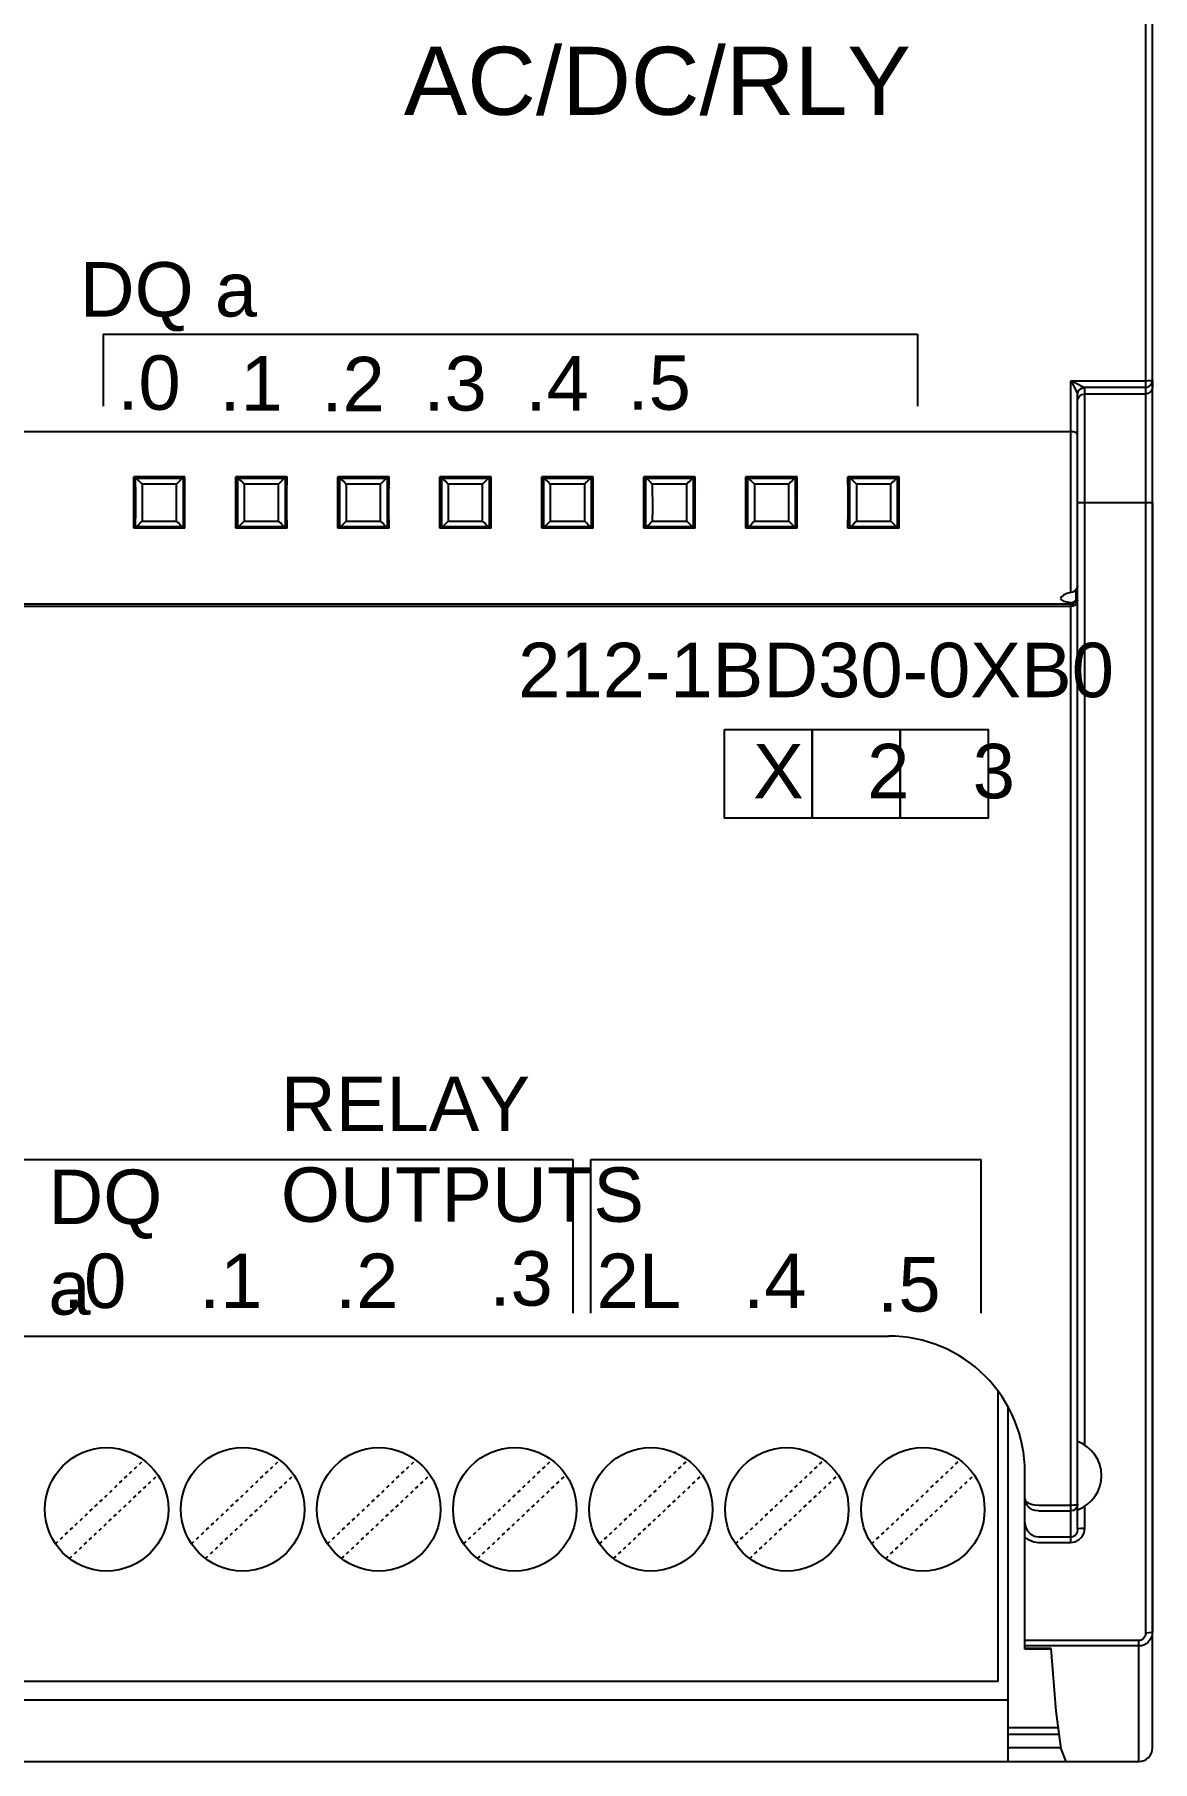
# Model space of a CAD drawing. Header units: inches. Extents: x 57 to 2760, y -193 to 2149.
# Drawn here: x 147.1 to 180, y 1772.8 to 1823.6 of the extents above; entities that cross this region are included whole.
import ezdxf

# ---------------------------------------------------------------- set-up
doc = ezdxf.new("R2010")
doc.units = ezdxf.units.IN
doc.header["$MEASUREMENT"] = 0
doc.linetypes.add('DOT', pattern=[0.2, 0.1, -0.1])
doc.styles.get("Standard").update_dxf_attribs({"font": 'arial.ttf'})

msp = doc.modelspace()

# ---------------------------------------------------------------- linework, layer by layer
at = {"color": 7, "linetype": 'Continuous'}
for p, q in [((179.97114, 1773.19462), (179.97114, 1872.39462)), ((179.77114, 1776.56641), (179.77114, 1869.02283)), ((177.57114, 1813.37762), (179.77114, 1813.37762)), ((177.57114, 1813.37762), (177.64829, 1813.33912)), ((177.57114, 1813.37762), (177.70357, 1813.11395)), ((177.57114, 1807.14898), (177.57114, 1813.37762)), ((177.64829, 1813.33912), (177.80264, 1813.26268)), ((177.70357, 1813.11395), (177.75103, 1813.02046)), ((177.75103, 1813.02046), (177.76374, 1812.9958)), ((177.80264, 1813.26268), (177.8915, 1813.21923)), ((177.8915, 1813.21923), (177.93092, 1813.20026)), ((177.96871, 1813.18286), (179.77114, 1813.18286)), ((177.97114, 1813.179), (177.97114, 1782.09265)), ((179.9602, 1813.31712), (179.97114, 1813.3821)), ((179.97114, 1813.3821), (179.97114, 1813.18168)), ((177.77114, 1807.35159), (177.77114, 1812.97977)), ((177.77114, 1807.04377), (177.77114, 1812.97977)), ((179.77114, 1812.98244), (177.97114, 1812.98244)), ((177.57114, 1811.87849), (145.12114, 1811.87849)), ((151.52449, 1810.54797), (150.01779, 1810.54797)), ((150.01779, 1810.54797), (150.06438, 1810.50138)), ((150.06438, 1810.50138), (150.10823, 1810.5006)), ((151.43405, 1810.5006), (150.10823, 1810.5006)), ((151.43405, 1810.5006), (151.4779, 1810.50138)), ((151.52449, 1810.54797), (151.4779, 1810.50138)), ((154.52449, 1810.54797), (153.01779, 1810.54797)), ((153.06438, 1810.50138), (153.01779, 1810.54797)), ((153.06438, 1810.50138), (153.10823, 1810.5006)), ((154.43405, 1810.5006), (153.10823, 1810.5006)), ((154.43405, 1810.5006), (154.4779, 1810.50138)), ((154.4779, 1810.50138), (154.52449, 1810.54797)), ((157.52449, 1810.54797), (156.01779, 1810.54797)), ((156.06438, 1810.50138), (156.01779, 1810.54797)), ((156.06438, 1810.50138), (156.10823, 1810.5006)), ((157.43405, 1810.5006), (156.10823, 1810.5006)), ((157.43405, 1810.5006), (157.4779, 1810.50138)), ((157.4779, 1810.50138), (157.52449, 1810.54797)), ((160.52449, 1810.54797), (159.01779, 1810.54797)), ((159.06438, 1810.50138), (159.01779, 1810.54797)), ((159.06438, 1810.50138), (159.10823, 1810.5006)), ((160.43405, 1810.5006), (159.10823, 1810.5006)), ((160.43405, 1810.5006), (160.4779, 1810.50138)), ((160.4779, 1810.50138), (160.52449, 1810.54797)), ((163.52449, 1810.54797), (162.01779, 1810.54797)), ((162.06438, 1810.50138), (162.01779, 1810.54797)), ((162.06438, 1810.50138), (162.10823, 1810.5006)), ((163.43405, 1810.5006), (162.10823, 1810.5006)), ((163.43405, 1810.5006), (163.4779, 1810.50138)), ((163.4779, 1810.50138), (163.52449, 1810.54797)), ((166.52449, 1810.54797), (165.01779, 1810.54797)), ((165.06438, 1810.50138), (165.01779, 1810.54797)), ((165.06438, 1810.50138), (165.10823, 1810.5006)), ((166.43405, 1810.5006), (165.10823, 1810.5006)), ((166.43405, 1810.5006), (166.4779, 1810.50138)), ((166.4779, 1810.50138), (166.52449, 1810.54797)), ((169.52449, 1810.54797), (168.01779, 1810.54797)), ((168.06438, 1810.50138), (168.01779, 1810.54797)), ((168.06438, 1810.50138), (168.10823, 1810.5006)), ((169.43405, 1810.5006), (168.10823, 1810.5006)), ((169.43405, 1810.5006), (169.4779, 1810.50138)), ((169.4779, 1810.50138), (169.52449, 1810.54797)), ((172.52449, 1810.54797), (171.01779, 1810.54797)), ((171.06438, 1810.50138), (171.01779, 1810.54797)), ((171.06438, 1810.50138), (171.10823, 1810.5006)), ((172.43405, 1810.5006), (171.10823, 1810.5006)), ((172.43405, 1810.5006), (172.4779, 1810.50138)), ((172.4779, 1810.50138), (172.52449, 1810.54797)), ((151.27715, 1810.33677), (150.26513, 1810.33677)), ((151.49709, 1810.07042), (151.49607, 1809.95021)), ((151.52378, 1810.3099), (151.50425, 1810.29457)), ((151.50425, 1810.29457), (151.52352, 1810.2227)), ((153.03803, 1810.29457), (153.01876, 1810.2227)), ((153.04568, 1810.02323), (153.04433, 1810.13353)), ((153.04646, 1809.89626), (153.04568, 1810.02323)), ((154.27715, 1810.33677), (153.26513, 1810.33677)), ((154.49709, 1810.07042), (154.49607, 1809.95021)), ((154.52378, 1810.3099), (154.50425, 1810.29457)), ((154.50425, 1810.29457), (154.52352, 1810.2227)), ((156.03803, 1810.29457), (156.01876, 1810.2227)), ((156.04568, 1810.02323), (156.04433, 1810.13353)), ((156.04646, 1809.89626), (156.04568, 1810.02323)), ((157.27715, 1810.33677), (156.26513, 1810.33677)), ((157.49709, 1810.07042), (157.49607, 1809.95021)), ((157.52378, 1810.3099), (157.50425, 1810.29457)), ((157.50425, 1810.29457), (157.52352, 1810.2227)), ((159.03803, 1810.29457), (159.01876, 1810.2227)), ((159.04568, 1810.02323), (159.04433, 1810.13353)), ((159.04646, 1809.89626), (159.04568, 1810.02323)), ((160.27715, 1810.33677), (159.26513, 1810.33677)), ((160.49709, 1810.07042), (160.49607, 1809.95021)), ((160.52378, 1810.3099), (160.50425, 1810.29457)), ((160.50425, 1810.29457), (160.52352, 1810.2227)), ((162.03803, 1810.29457), (162.01876, 1810.2227)), ((162.04568, 1810.02323), (162.04433, 1810.13353)), ((162.04646, 1809.89626), (162.04568, 1810.02323)), ((163.27715, 1810.33677), (162.26513, 1810.33677)), ((163.49709, 1810.07042), (163.49607, 1809.95021)), ((163.52378, 1810.3099), (163.50425, 1810.29457)), ((163.50425, 1810.29457), (163.52352, 1810.2227)), ((165.03803, 1810.29457), (165.01876, 1810.2227)), ((165.04568, 1810.02323), (165.04433, 1810.13353)), ((165.04646, 1809.89626), (165.04568, 1810.02323)), ((166.27715, 1810.33677), (165.26513, 1810.33677)), ((166.49709, 1810.07042), (166.49607, 1809.95021)), ((166.52378, 1810.3099), (166.50425, 1810.29457)), ((166.50425, 1810.29457), (166.52352, 1810.2227)), ((168.03803, 1810.29457), (168.01876, 1810.2227)), ((168.04568, 1810.02323), (168.04433, 1810.13353)), ((168.04646, 1809.89626), (168.04568, 1810.02323)), ((169.27715, 1810.33677), (168.26513, 1810.33677)), ((169.49709, 1810.07042), (169.49607, 1809.95021)), ((169.52378, 1810.3099), (169.50425, 1810.29457)), ((169.50425, 1810.29457), (169.52352, 1810.2227)), ((171.03803, 1810.29457), (171.01876, 1810.2227)), ((171.04568, 1810.02323), (171.04433, 1810.13353)), ((171.04646, 1809.89626), (171.04568, 1810.02323)), ((172.27715, 1810.33677), (171.26513, 1810.33677)), ((172.52378, 1810.3099), (172.50425, 1810.29457)), ((172.50425, 1810.29457), (172.52352, 1810.2227)), ((151.49607, 1809.95021), (151.49565, 1809.81894)), ((151.49565, 1809.81894), (151.49585, 1809.68611)), ((151.49585, 1809.68611), (151.49665, 1809.56094)), ((151.49665, 1809.56094), (151.498, 1809.45226)), ((153.04509, 1809.51018), (153.04616, 1809.63028)), ((153.04616, 1809.63028), (153.04662, 1809.76211)), ((153.04662, 1809.76211), (153.04646, 1809.89626)), ((154.49607, 1809.95021), (154.49565, 1809.81894)), ((154.49565, 1809.81894), (154.49585, 1809.68611)), ((154.49585, 1809.68611), (154.49665, 1809.56094)), ((154.49665, 1809.56094), (154.498, 1809.45226)), ((156.04509, 1809.51018), (156.04616, 1809.63028)), ((156.04616, 1809.63028), (156.04662, 1809.76211)), ((156.04662, 1809.76211), (156.04646, 1809.89626)), ((157.49607, 1809.95021), (157.49565, 1809.81894)), ((157.49565, 1809.81894), (157.49585, 1809.68611)), ((157.49585, 1809.68611), (157.49665, 1809.56094)), ((157.49665, 1809.56094), (157.498, 1809.45226)), ((159.04509, 1809.51018), (159.04616, 1809.63028)), ((159.04616, 1809.63028), (159.04662, 1809.76211)), ((159.04662, 1809.76211), (159.04646, 1809.89626)), ((160.49607, 1809.95021), (160.49565, 1809.81894)), ((160.49565, 1809.81894), (160.49585, 1809.68611)), ((160.49585, 1809.68611), (160.49665, 1809.56094)), ((160.49665, 1809.56094), (160.498, 1809.45226)), ((162.04509, 1809.51018), (162.04616, 1809.63028)), ((162.04616, 1809.63028), (162.04662, 1809.76211)), ((162.04662, 1809.76211), (162.04646, 1809.89626)), ((163.49607, 1809.95021), (163.49565, 1809.81894)), ((163.49565, 1809.81894), (163.49585, 1809.68611)), ((163.49585, 1809.68611), (163.49665, 1809.56094)), ((163.49665, 1809.56094), (163.498, 1809.45226)), ((165.04509, 1809.51018), (165.04616, 1809.63028)), ((165.04616, 1809.63028), (165.04662, 1809.76211)), ((165.04662, 1809.76211), (165.04646, 1809.89626)), ((166.49607, 1809.95021), (166.49565, 1809.81894)), ((166.49565, 1809.81894), (166.49585, 1809.68611)), ((166.49585, 1809.68611), (166.49665, 1809.56094)), ((166.49665, 1809.56094), (166.498, 1809.45226)), ((168.04509, 1809.51018), (168.04616, 1809.63028)), ((168.04616, 1809.63028), (168.04662, 1809.76211)), ((168.04662, 1809.76211), (168.04646, 1809.89626)), ((169.49607, 1809.95021), (169.49565, 1809.81894)), ((169.49565, 1809.81894), (169.49585, 1809.68611)), ((169.49585, 1809.68611), (169.49665, 1809.56094)), ((169.49665, 1809.56094), (169.498, 1809.45226)), ((171.04509, 1809.51018), (171.04616, 1809.63028)), ((171.04616, 1809.63028), (171.04662, 1809.76211)), ((171.04662, 1809.76211), (171.04646, 1809.89626)), ((172.49565, 1809.81894), (172.49585, 1809.68611)), ((172.49585, 1809.68611), (172.49665, 1809.56094)), ((172.49665, 1809.56094), (172.498, 1809.45226)), ((177.77114, 1809.79462), (179.97114, 1809.79462)), ((179.97114, 1809.79462), (179.97114, 1776.59967)), ((150.01779, 1809.04127), (150.06438, 1809.08786)), ((151.52449, 1809.04127), (150.01779, 1809.04127)), ((150.10822, 1809.08864), (150.06438, 1809.08786)), ((150.10822, 1809.08864), (151.43406, 1809.08864)), ((150.26513, 1809.25247), (151.27715, 1809.25247)), ((151.4779, 1809.08786), (151.43406, 1809.08864)), ((151.52449, 1809.04127), (151.4779, 1809.08786)), ((151.50425, 1809.29467), (151.52352, 1809.36654)), ((153.06438, 1809.08786), (153.01779, 1809.04127)), ((154.52449, 1809.04127), (153.01779, 1809.04127)), ((153.0185, 1809.27934), (153.03803, 1809.29467)), ((153.03803, 1809.29467), (153.01876, 1809.36654)), ((153.10822, 1809.08864), (153.06438, 1809.08786)), ((153.10822, 1809.08864), (154.43406, 1809.08864)), ((153.26513, 1809.25247), (154.27715, 1809.25247)), ((154.4779, 1809.08786), (154.43406, 1809.08864)), ((154.4779, 1809.08786), (154.52449, 1809.04127)), ((154.50425, 1809.29467), (154.52352, 1809.36654)), ((156.06438, 1809.08786), (156.01779, 1809.04127)), ((157.52449, 1809.04127), (156.01779, 1809.04127)), ((156.0185, 1809.27934), (156.03803, 1809.29467)), ((156.03803, 1809.29467), (156.01876, 1809.36654)), ((156.10822, 1809.08864), (156.06438, 1809.08786)), ((156.10822, 1809.08864), (157.43406, 1809.08864)), ((156.26513, 1809.25247), (157.27715, 1809.25247)), ((157.4779, 1809.08786), (157.43406, 1809.08864)), ((157.4779, 1809.08786), (157.52449, 1809.04127)), ((157.50425, 1809.29467), (157.52352, 1809.36654)), ((159.06438, 1809.08786), (159.01779, 1809.04127)), ((160.52449, 1809.04127), (159.01779, 1809.04127)), ((159.0185, 1809.27934), (159.03803, 1809.29467)), ((159.03803, 1809.29467), (159.01876, 1809.36654)), ((159.10822, 1809.08864), (159.06438, 1809.08786)), ((159.10822, 1809.08864), (160.43406, 1809.08864)), ((159.26513, 1809.25247), (160.27715, 1809.25247)), ((160.4779, 1809.08786), (160.43406, 1809.08864)), ((160.4779, 1809.08786), (160.52449, 1809.04127)), ((160.50425, 1809.29467), (160.52352, 1809.36654)), ((162.06438, 1809.08786), (162.01779, 1809.04127)), ((163.52449, 1809.04127), (162.01779, 1809.04127)), ((162.0185, 1809.27934), (162.03803, 1809.29467)), ((162.03803, 1809.29467), (162.01876, 1809.36654)), ((162.10822, 1809.08864), (162.06438, 1809.08786)), ((162.10822, 1809.08864), (163.43406, 1809.08864)), ((162.26513, 1809.25247), (163.27715, 1809.25247)), ((163.4779, 1809.08786), (163.43406, 1809.08864)), ((163.4779, 1809.08786), (163.52449, 1809.04127)), ((163.50425, 1809.29467), (163.52352, 1809.36654)), ((165.06438, 1809.08786), (165.01779, 1809.04127)), ((166.52449, 1809.04127), (165.01779, 1809.04127)), ((165.0185, 1809.27934), (165.03803, 1809.29467)), ((165.03803, 1809.29467), (165.01876, 1809.36654)), ((165.10822, 1809.08864), (165.06438, 1809.08786)), ((165.10822, 1809.08864), (166.43406, 1809.08864)), ((165.26513, 1809.25247), (166.27715, 1809.25247)), ((166.4779, 1809.08786), (166.43406, 1809.08864)), ((166.4779, 1809.08786), (166.52449, 1809.04127)), ((166.50425, 1809.29467), (166.52352, 1809.36654)), ((168.06438, 1809.08786), (168.01779, 1809.04127)), ((169.52449, 1809.04127), (168.01779, 1809.04127)), ((168.0185, 1809.27934), (168.03803, 1809.29467)), ((168.03803, 1809.29467), (168.01876, 1809.36654)), ((168.10822, 1809.08864), (168.06438, 1809.08786)), ((168.10822, 1809.08864), (169.43406, 1809.08864)), ((168.26513, 1809.25247), (169.27715, 1809.25247)), ((169.4779, 1809.08786), (169.43406, 1809.08864)), ((169.4779, 1809.08786), (169.52449, 1809.04127)), ((169.50425, 1809.29467), (169.52352, 1809.36654)), ((171.06438, 1809.08786), (171.01779, 1809.04127)), ((172.52449, 1809.04127), (171.01779, 1809.04127)), ((171.0185, 1809.27934), (171.03803, 1809.29467)), ((171.03803, 1809.29467), (171.01876, 1809.36654)), ((171.10822, 1809.08864), (171.06438, 1809.08786)), ((171.10822, 1809.08864), (172.43406, 1809.08864)), ((171.26513, 1809.25247), (172.27715, 1809.25247)), ((172.4779, 1809.08786), (172.43406, 1809.08864)), ((172.4779, 1809.08786), (172.52449, 1809.04127)), ((172.50425, 1809.29467), (172.52352, 1809.36654)), ((177.72114, 1807.22572), (177.72114, 1806.9179)), ((177.72114, 1806.9179), (177.75824, 1806.97653)), ((177.75592, 1806.92903), (177.77114, 1807.00527)), ((177.75824, 1806.97653), (177.77114, 1807.04377)), ((177.77114, 1779.62196), (177.77114, 1807.00527)), ((177.57114, 1806.80604), (145.12114, 1806.80604)), ((177.57114, 1806.73864), (145.12114, 1806.73864)), ((177.57114, 1779.22064), (177.57114, 1806.85877)), ((146.22114, 1785.29462), (172.22111, 1785.29462)), ((175.43114, 1775.14462), (175.43114, 1783.68123)), ((175.72114, 1783.23111), (175.72114, 1772.79462)), ((176.22114, 1776.09161), (176.22114, 1781.29462)), ((176.62114, 1780.33179), (177.57114, 1780.33179)), ((176.62114, 1780.15894), (177.57114, 1780.15894)), ((177.97114, 1780.29659), (177.97114, 1779.65211)), ((177.57114, 1779.38322), (176.62114, 1779.38322)), ((177.57114, 1779.22064), (176.62114, 1779.22064)), ((179.57114, 1776.3493), (176.22114, 1776.3493)), ((179.57112, 1776.18957), (176.22114, 1776.18957)), ((176.98956, 1776.1182), (176.22114, 1776.1182)), ((176.99314, 1776.09161), (176.22114, 1776.09161)), ((177.13647, 1774.27635), (176.98956, 1776.1182)), ((179.57114, 1772.79462), (179.57114, 1776.3493)), ((175.43114, 1775.14462), (142.52114, 1775.14462)), ((142.72114, 1774.60462), (175.72114, 1774.60462)), ((175.72114, 1773.79462), (177.20115, 1773.79462)), ((175.72114, 1773.59462), (177.22801, 1773.59462)), ((177.28172, 1773.19462), (175.72114, 1773.19462)), ((90.37114, 1772.79462), (179.57114, 1772.79462))]:
    msp.add_line(p, q, dxfattribs=at)
for p, q in [((149.12071, 1814.74008), (173.05981, 1814.74008)), ((149.12071, 1814.74008), (149.12071, 1812.62405)), ((173.05981, 1814.74008), (173.05981, 1812.62405)), ((143.46139, 1790.48261), (162.93614, 1790.48261)), ((162.93614, 1785.96903), (162.93614, 1790.48261)), ((163.46139, 1785.96903), (163.46139, 1790.48261)), ((163.46139, 1790.48261), (174.93614, 1790.48261)), ((174.93614, 1785.96903), (174.93614, 1790.48261))]:
    msp.add_line(p, q)
at = {"linetype": 'DOT'}
for p, q in [((147.71529, 1779.19139), (150.31437, 1781.65344)), ((151.71529, 1779.19139), (154.31437, 1781.65344)), ((155.71529, 1779.19139), (158.31437, 1781.65344)), ((159.71529, 1779.19139), (162.31437, 1781.65344)), ((163.71529, 1779.19139), (166.31437, 1781.65344)), ((167.71529, 1779.19139), (170.31437, 1781.65344)), ((171.71529, 1779.19139), (174.31437, 1781.65344)), ((148.12791, 1778.7558), (150.72699, 1781.21785)), ((152.12791, 1778.7558), (154.72699, 1781.21785)), ((156.12791, 1778.7558), (158.72699, 1781.21785)), ((160.12791, 1778.7558), (162.72699, 1781.21785)), ((164.12791, 1778.7558), (166.72699, 1781.21785)), ((168.12791, 1778.7558), (170.72699, 1781.21785)), ((172.12791, 1778.7558), (174.72699, 1781.21785))]:
    msp.add_line(p, q, dxfattribs=at)
at = {"color": 7, "linetype": 'Continuous'}
for points in [[(177.76993, 1812.98414), (177.79736, 1813.08299), (177.87001, 1813.15563), (177.96871, 1813.18287)], [(177.77114, 1812.97977), (177.79793, 1813.07939), (177.87114, 1813.15231), (177.97114, 1813.179)], [(177.93092, 1813.20026), (177.94531, 1813.19345), (177.95633, 1813.18832), (177.96404, 1813.18484), (177.96871, 1813.18286)], [(177.96871, 1813.18286), (177.97053, 1813.18096), (177.97114, 1813.179)], [(179.77114, 1813.37762), (179.84816, 1813.37796), (179.91388, 1813.37896), (179.95654, 1813.38042), (179.97114, 1813.3821)], [(179.77114, 1813.18286), (179.81144, 1813.18695), (179.85374, 1813.20065), (179.89543, 1813.226), (179.93266, 1813.2646), (179.9602, 1813.31712)], [(179.97114, 1813.18168), (179.95592, 1813.10544), (179.91256, 1813.0408), (179.84768, 1812.99761), (179.77114, 1812.98244)], [(177.76374, 1812.9958), (177.76759, 1812.98846), (177.76993, 1812.98414)], [(177.76993, 1812.98414), (177.77084, 1812.98194), (177.77114, 1812.97977)], [(177.77114, 1812.7832), (177.78636, 1812.85945), (177.82972, 1812.92409)], [(177.82972, 1812.92409), (177.8946, 1812.96728), (177.97114, 1812.98244)], [(177.77114, 1811.79818), (177.75724, 1811.82801), (177.71595, 1811.85394), (177.65108, 1811.87193), (177.57114, 1811.87849)], [(150.01779, 1809.04127), (150.01928, 1809.5409), (150.01928, 1810.04798), (150.01779, 1810.54797)], [(150.06438, 1810.50138), (150.06579, 1810.03173), (150.06579, 1809.55779), (150.06438, 1809.08786)], [(150.10823, 1810.5006), (150.15878, 1810.44626), (150.21113, 1810.39166), (150.26513, 1810.33677)], [(151.43405, 1810.5006), (151.3835, 1810.44626), (151.33115, 1810.39166), (151.27715, 1810.33677)], [(151.4779, 1809.08786), (151.47649, 1809.55779), (151.47649, 1810.03173), (151.4779, 1810.50138)], [(151.52449, 1809.04127), (151.523, 1809.5409), (151.523, 1810.04798), (151.52449, 1810.54797)], [(153.01779, 1809.04127), (153.01928, 1809.5409), (153.01928, 1810.04798), (153.01779, 1810.54797)], [(153.06438, 1810.50138), (153.06579, 1810.03173), (153.06579, 1809.55779), (153.06438, 1809.08786)], [(153.10823, 1810.5006), (153.15878, 1810.44626), (153.21112, 1810.39167), (153.26513, 1810.33677)], [(154.43405, 1810.5006), (154.3835, 1810.44626), (154.33116, 1810.39167), (154.27715, 1810.33677)], [(154.4779, 1809.08786), (154.47649, 1809.55779), (154.47649, 1810.03173), (154.4779, 1810.50138)], [(154.52449, 1809.04127), (154.523, 1809.5409), (154.523, 1810.04798), (154.52449, 1810.54797)], [(156.01779, 1809.04127), (156.01928, 1809.5409), (156.01928, 1810.04798), (156.01779, 1810.54797)], [(156.06438, 1810.50138), (156.06579, 1810.03173), (156.06579, 1809.55779), (156.06438, 1809.08786)], [(156.10823, 1810.5006), (156.15877, 1810.44627), (156.21112, 1810.39167), (156.26513, 1810.33677)], [(157.43405, 1810.5006), (157.38351, 1810.44627), (157.33116, 1810.39167), (157.27715, 1810.33677)], [(157.4779, 1809.08786), (157.47649, 1809.55779), (157.47649, 1810.03173), (157.4779, 1810.50138)], [(157.52449, 1809.04127), (157.523, 1809.5409), (157.523, 1810.04798), (157.52449, 1810.54797)], [(159.01779, 1809.04127), (159.01928, 1809.5409), (159.01928, 1810.04798), (159.01779, 1810.54797)], [(159.06438, 1810.50138), (159.06579, 1810.03173), (159.06579, 1809.55779), (159.06438, 1809.08786)], [(159.10823, 1810.5006), (159.15876, 1810.44628), (159.21111, 1810.39168), (159.26513, 1810.33677)], [(160.43405, 1810.5006), (160.38352, 1810.44628), (160.33117, 1810.39168), (160.27715, 1810.33677)], [(160.4779, 1809.08786), (160.47649, 1809.55779), (160.47649, 1810.03173), (160.4779, 1810.50138)], [(160.52449, 1809.04127), (160.523, 1809.5409), (160.523, 1810.04798), (160.52449, 1810.54797)], [(162.01779, 1809.04127), (162.01928, 1809.5409), (162.01928, 1810.04798), (162.01779, 1810.54797)], [(162.06438, 1810.50138), (162.06579, 1810.03173), (162.06579, 1809.55779), (162.06438, 1809.08786)], [(162.10823, 1810.5006), (162.15875, 1810.44629), (162.2111, 1810.39169), (162.26513, 1810.33677)], [(163.43405, 1810.5006), (163.38353, 1810.44629), (163.33118, 1810.39169), (163.27715, 1810.33677)], [(163.4779, 1809.08786), (163.47649, 1809.55779), (163.47649, 1810.03173), (163.4779, 1810.50138)], [(163.52449, 1809.04127), (163.523, 1809.5409), (163.523, 1810.04798), (163.52449, 1810.54797)], [(165.01779, 1809.04127), (165.01928, 1809.5409), (165.01928, 1810.04798), (165.01779, 1810.54797)], [(165.06438, 1810.50138), (165.06579, 1810.03173), (165.06579, 1809.55779), (165.06438, 1809.08786)], [(165.10823, 1810.5006), (165.15874, 1810.4463), (165.21108, 1810.3917), (165.26513, 1810.33677)], [(166.43405, 1810.5006), (166.38354, 1810.4463), (166.33119, 1810.3917), (166.27715, 1810.33677)], [(166.4779, 1809.08786), (166.47649, 1809.55779), (166.47649, 1810.03173), (166.4779, 1810.50138)], [(166.52449, 1809.04127), (166.523, 1809.5409), (166.523, 1810.04798), (166.52449, 1810.54797)], [(168.01779, 1809.04127), (168.01928, 1809.5409), (168.01928, 1810.04798), (168.01779, 1810.54797)], [(168.06438, 1810.50138), (168.06579, 1810.03173), (168.06579, 1809.55779), (168.06438, 1809.08786)], [(168.10823, 1810.5006), (168.15873, 1810.44631), (168.21107, 1810.39172), (168.26513, 1810.33677)], [(169.43405, 1810.5006), (169.38355, 1810.44631), (169.33121, 1810.39172), (169.27715, 1810.33677)], [(169.4779, 1809.08786), (169.47649, 1809.55779), (169.47649, 1810.03173), (169.4779, 1810.50138)], [(169.52449, 1809.04127), (169.523, 1809.5409), (169.523, 1810.04798), (169.52449, 1810.54797)], [(171.01779, 1809.04127), (171.01928, 1809.5409), (171.01928, 1810.04798), (171.01779, 1810.54797)], [(171.06438, 1810.50138), (171.06579, 1810.03173), (171.06579, 1809.55779), (171.06438, 1809.08786)], [(171.10823, 1810.5006), (171.15872, 1810.44632), (171.21106, 1810.39173), (171.26513, 1810.33677)], [(172.43405, 1810.5006), (172.38356, 1810.44632), (172.33122, 1810.39173), (172.27715, 1810.33677)], [(172.4779, 1809.08786), (172.47649, 1809.55779), (172.47649, 1810.03173), (172.4779, 1810.50138)], [(172.52449, 1809.04127), (172.523, 1809.5409), (172.523, 1810.04798), (172.52449, 1810.54797)], [(150.26519, 1810.33677), (150.2658, 1809.61338), (150.26519, 1809.25247)], [(151.27709, 1809.25247), (151.27648, 1809.97584), (151.27709, 1810.33677)], [(151.50425, 1810.29457), (151.50288, 1810.28729), (151.50165, 1810.26986), (151.50054, 1810.24409), (151.49953, 1810.2107), (151.49861, 1810.17033), (151.49709, 1810.07042)], [(153.04433, 1810.13353), (153.04348, 1810.17976), (153.04253, 1810.21901), (153.04149, 1810.2507), (153.04038, 1810.27423), (153.03922, 1810.289), (153.03803, 1810.29457)], [(153.26519, 1810.33677), (153.2658, 1809.61338), (153.26519, 1809.25247)], [(154.27709, 1809.25247), (154.27648, 1809.97584), (154.27709, 1810.33677)], [(154.50425, 1810.29457), (154.50288, 1810.28729), (154.50165, 1810.26986), (154.50054, 1810.24409), (154.49953, 1810.2107), (154.49861, 1810.17033), (154.49709, 1810.07042)], [(156.04433, 1810.13353), (156.04348, 1810.17976), (156.04253, 1810.21901), (156.04149, 1810.2507), (156.04038, 1810.27423), (156.03922, 1810.289), (156.03803, 1810.29457)], [(156.26519, 1810.33677), (156.2658, 1809.61338), (156.26519, 1809.25247)], [(157.27709, 1809.25247), (157.27648, 1809.97584), (157.27709, 1810.33677)], [(157.50425, 1810.29457), (157.50288, 1810.28729), (157.50165, 1810.26986), (157.50054, 1810.24409), (157.49953, 1810.2107), (157.49861, 1810.17033), (157.49709, 1810.07042)], [(159.04433, 1810.13353), (159.04348, 1810.17976), (159.04253, 1810.21901), (159.04149, 1810.2507), (159.04038, 1810.27423), (159.03922, 1810.289), (159.03803, 1810.29457)], [(159.26519, 1810.33677), (159.2658, 1809.61338), (159.26519, 1809.25247)], [(160.27709, 1809.25247), (160.27648, 1809.97584), (160.27709, 1810.33677)], [(160.50425, 1810.29457), (160.50288, 1810.28729), (160.50165, 1810.26986), (160.50054, 1810.24409), (160.49953, 1810.2107), (160.49861, 1810.17033), (160.49709, 1810.07042)], [(162.04433, 1810.13353), (162.04348, 1810.17976), (162.04253, 1810.21901), (162.04149, 1810.2507), (162.04038, 1810.27423), (162.03922, 1810.289), (162.03803, 1810.29457)], [(162.26519, 1810.33677), (162.2658, 1809.61338), (162.26519, 1809.25247)], [(163.27709, 1809.25247), (163.27648, 1809.97584), (163.27709, 1810.33677)], [(163.50425, 1810.29457), (163.50288, 1810.28729), (163.50165, 1810.26986), (163.50054, 1810.24409), (163.49953, 1810.2107), (163.49861, 1810.17033), (163.49709, 1810.07042)], [(165.04433, 1810.13353), (165.04348, 1810.17976), (165.04253, 1810.21901), (165.04149, 1810.2507), (165.04038, 1810.27423), (165.03922, 1810.289), (165.03803, 1810.29457)], [(165.26519, 1810.33677), (165.2658, 1809.61338), (165.26519, 1809.25247)], [(166.27709, 1809.25247), (166.27648, 1809.97584), (166.27709, 1810.33677)], [(166.50425, 1810.29457), (166.50288, 1810.28729), (166.50165, 1810.26986), (166.50054, 1810.24409), (166.49953, 1810.2107), (166.49861, 1810.17033), (166.49709, 1810.07042)], [(168.04433, 1810.13353), (168.04348, 1810.17976), (168.04253, 1810.21901), (168.04149, 1810.2507), (168.04038, 1810.27423), (168.03922, 1810.289), (168.03803, 1810.29457)], [(168.26519, 1810.33677), (168.2658, 1809.61338), (168.26519, 1809.25247)], [(169.27709, 1809.25247), (169.27648, 1809.97584), (169.27709, 1810.33677)], [(169.50425, 1810.29457), (169.50288, 1810.28729), (169.50165, 1810.26986), (169.50054, 1810.24409), (169.49953, 1810.2107), (169.49861, 1810.17033), (169.49709, 1810.07042)], [(171.04433, 1810.13353), (171.04348, 1810.17976), (171.04253, 1810.21901), (171.04149, 1810.2507), (171.04038, 1810.27423), (171.03922, 1810.289), (171.03803, 1810.29457)], [(171.26519, 1810.33677), (171.2658, 1809.61338), (171.26519, 1809.25247)], [(172.27709, 1809.25247), (172.27648, 1809.97584), (172.27709, 1810.33677)], [(172.49651, 1810.0123), (172.49607, 1809.95021), (172.49565, 1809.81894)], [(172.50425, 1810.29457), (172.50288, 1810.28729), (172.50165, 1810.26986), (172.50054, 1810.24409), (172.49953, 1810.2107), (172.49861, 1810.17033), (172.49779, 1810.12341), (172.49651, 1810.0123)], [(153.03803, 1809.29467), (153.03927, 1809.30068), (153.04044, 1809.31595), (153.04154, 1809.3397), (153.04256, 1809.37142), (153.04351, 1809.41083), (153.04509, 1809.51018)], [(156.03803, 1809.29467), (156.03927, 1809.30068), (156.04044, 1809.31595), (156.04154, 1809.3397), (156.04256, 1809.37142), (156.04351, 1809.41083), (156.04509, 1809.51018)], [(159.03803, 1809.29467), (159.03927, 1809.30068), (159.04044, 1809.31595), (159.04154, 1809.3397), (159.04256, 1809.37142), (159.04351, 1809.41083), (159.04509, 1809.51018)], [(162.03803, 1809.29467), (162.03927, 1809.30068), (162.04044, 1809.31595), (162.04154, 1809.3397), (162.04256, 1809.37142), (162.04351, 1809.41083), (162.04509, 1809.51018)], [(165.03803, 1809.29467), (165.03927, 1809.30068), (165.04044, 1809.31595), (165.04154, 1809.3397), (165.04256, 1809.37142), (165.04351, 1809.41083), (165.04509, 1809.51018)], [(168.03803, 1809.29467), (168.03927, 1809.30068), (168.04044, 1809.31595), (168.04154, 1809.3397), (168.04256, 1809.37142), (168.04351, 1809.41083), (168.04509, 1809.51018)], [(171.03803, 1809.29467), (171.03927, 1809.30068), (171.04044, 1809.31595), (171.04154, 1809.3397), (171.04256, 1809.37142), (171.04351, 1809.41083), (171.04509, 1809.51018)], [(150.10822, 1809.08864), (150.15878, 1809.14298), (150.21113, 1809.19758), (150.26513, 1809.25247)], [(151.43406, 1809.08864), (151.3835, 1809.14298), (151.33115, 1809.19758), (151.27715, 1809.25247)], [(151.498, 1809.45226), (151.49886, 1809.40669), (151.49981, 1809.36816), (151.50084, 1809.33727), (151.50193, 1809.31446), (151.50307, 1809.30013), (151.50425, 1809.29467)], [(153.10822, 1809.08864), (153.15878, 1809.14298), (153.21112, 1809.19757), (153.26513, 1809.25247)], [(154.43406, 1809.08864), (154.3835, 1809.14298), (154.33115, 1809.19757), (154.27715, 1809.25247)], [(154.498, 1809.45226), (154.49886, 1809.40669), (154.49981, 1809.36816), (154.50084, 1809.33727), (154.50193, 1809.31446), (154.50307, 1809.30013), (154.50425, 1809.29467)], [(156.10822, 1809.08864), (156.15877, 1809.14297), (156.21112, 1809.19757), (156.26513, 1809.25247)], [(157.43406, 1809.08864), (157.38351, 1809.14297), (157.33116, 1809.19757), (157.27715, 1809.25247)], [(157.498, 1809.45226), (157.49886, 1809.40669), (157.49981, 1809.36816), (157.50084, 1809.33727), (157.50193, 1809.31446), (157.50307, 1809.30013), (157.50425, 1809.29467)], [(159.10822, 1809.08864), (159.15876, 1809.14296), (159.21111, 1809.19756), (159.26513, 1809.25247)], [(160.43406, 1809.08864), (160.38352, 1809.14296), (160.33117, 1809.19756), (160.27715, 1809.25247)], [(160.498, 1809.45226), (160.49886, 1809.40669), (160.49981, 1809.36816), (160.50084, 1809.33727), (160.50193, 1809.31446), (160.50307, 1809.30013), (160.50425, 1809.29467)], [(162.10822, 1809.08864), (162.15875, 1809.14295), (162.2111, 1809.19755), (162.26513, 1809.25247)], [(163.43406, 1809.08864), (163.38353, 1809.14295), (163.33118, 1809.19755), (163.27715, 1809.25247)], [(163.498, 1809.45226), (163.49886, 1809.40669), (163.49981, 1809.36816), (163.50084, 1809.33727), (163.50193, 1809.31446), (163.50307, 1809.30013), (163.50425, 1809.29467)], [(165.10822, 1809.08864), (165.15874, 1809.14294), (165.21109, 1809.19753), (165.26513, 1809.25247)], [(166.43406, 1809.08864), (166.38354, 1809.14294), (166.33119, 1809.19753), (166.27715, 1809.25247)], [(166.498, 1809.45226), (166.49886, 1809.40669), (166.49981, 1809.36816), (166.50084, 1809.33727), (166.50193, 1809.31446), (166.50307, 1809.30013), (166.50425, 1809.29467)], [(168.10822, 1809.08864), (168.15873, 1809.14293), (168.21107, 1809.19752), (168.26513, 1809.25247)], [(169.43406, 1809.08864), (169.38355, 1809.14293), (169.3312, 1809.19752), (169.27715, 1809.25247)], [(169.498, 1809.45226), (169.49886, 1809.40669), (169.49981, 1809.36816), (169.50084, 1809.33727), (169.50193, 1809.31446), (169.50307, 1809.30013), (169.50425, 1809.29467)], [(171.10822, 1809.08864), (171.15871, 1809.14291), (171.21106, 1809.19751), (171.26513, 1809.25247)], [(172.43406, 1809.08864), (172.38356, 1809.14291), (172.33122, 1809.19751), (172.27715, 1809.25247)], [(172.498, 1809.45226), (172.49886, 1809.40669), (172.49981, 1809.36816), (172.50084, 1809.33727), (172.50193, 1809.31446), (172.50307, 1809.30013), (172.50425, 1809.29467)], [(177.57114, 1807.14898), (177.44942, 1807.11845), (177.3533, 1807.07474), (177.29209, 1807.02485), (177.27114, 1806.97554)], [(177.27114, 1806.97554), (177.29209, 1806.93201), (177.3533, 1806.89743), (177.44942, 1806.87308), (177.57114, 1806.85877)], [(177.72114, 1807.22572), (177.67867, 1807.19019), (177.62642, 1807.16388), (177.57114, 1807.14898)], [(177.57114, 1806.80604), (177.64768, 1806.8212), (177.71256, 1806.86439), (177.75592, 1806.92903)], [(177.77114, 1807.35159), (177.75824, 1807.28435), (177.72114, 1807.22572)], [(177.77114, 1806.92251), (177.76043, 1806.86314), (177.73091, 1806.81191), (177.68713, 1806.77272), (177.63244, 1806.74749), (177.57114, 1806.73864)], [(177.57114, 1806.85877), (177.62641, 1806.86296), (177.67867, 1806.88374), (177.72114, 1806.9179)], [(176.6212, 1780.15894), (176.52548, 1780.16912), (176.44547, 1780.19457), (176.38128, 1780.22899), (176.33139, 1780.26786), (176.29356, 1780.30837), (176.26555, 1780.34903), (176.24552, 1780.38906), (176.23202, 1780.42838), (176.22404, 1780.4675), (176.22114, 1780.50967)], [(176.22114, 1780.50965), (176.22404, 1780.48826), (176.23203, 1780.46842), (176.24553, 1780.44849), (176.26557, 1780.42818), (176.2936, 1780.40756), (176.33145, 1780.38701), (176.38136, 1780.36729), (176.44559, 1780.34983), (176.52564, 1780.33692), (176.62141, 1780.33177)], [(177.57114, 1780.33179), (177.64792, 1780.33334), (177.71319, 1780.33781), (177.75627, 1780.34443), (177.77114, 1780.35213)], [(177.77114, 1780.35213), (177.75592, 1780.2782), (177.71256, 1780.21552), (177.64768, 1780.17365), (177.57114, 1780.15894)], [(176.62114, 1779.38322), (176.50367, 1779.40328), (176.39466, 1779.46314), (176.30398, 1779.56086), (176.24285, 1779.69013), (176.22114, 1779.83779)], [(177.97114, 1779.65211), (177.94944, 1779.51196), (177.88842, 1779.38939), (177.79777, 1779.29662), (177.68904, 1779.23986), (177.57114, 1779.22064)], [(177.77114, 1779.62196), (177.76031, 1779.54447), (177.72978, 1779.4766), (177.6844, 1779.42521), (177.62999, 1779.3938), (177.57114, 1779.38322)], [(177.77114, 1779.62194), (177.79794, 1779.63702), (177.87114, 1779.64807), (177.97114, 1779.65211)], [(176.62114, 1779.22064), (176.47858, 1779.23918), (176.34304, 1779.29441), (176.22114, 1779.38548)], [(179.97114, 1776.59967), (179.96667, 1776.53853), (179.952, 1776.47434), (179.92589, 1776.4102), (179.88807, 1776.34948), (179.83931, 1776.29539), (179.78108, 1776.2506), (179.71528, 1776.21712), (179.64437, 1776.1965), (179.57112, 1776.18957)], [(179.77114, 1776.56641), (179.76891, 1776.53405), (179.76157, 1776.50006), (179.74852, 1776.46611), (179.72961, 1776.43396), (179.70523, 1776.40532), (179.67611, 1776.38161), (179.64321, 1776.36388), (179.60774, 1776.35297), (179.57114, 1776.3493)], [(179.97114, 1776.59967), (179.94434, 1776.58304), (179.87114, 1776.57086), (179.77114, 1776.56641)], [(177.43584, 1772.79462), (177.28559, 1773.16574), (177.13647, 1774.27635)]]:
    msp.add_lwpolyline(points, dxfattribs=at)
for points in [[(167.38617, 1803.12409), (169.9696, 1803.12409), (169.9696, 1800.51893), (167.38617, 1800.51893)], [(169.9696, 1803.12409), (172.55303, 1803.12409), (172.55303, 1800.51893), (169.9696, 1800.51893)], [(172.55303, 1803.12409), (175.13646, 1803.12409), (175.13646, 1800.51893), (172.55303, 1800.51893)]]:
    msp.add_lwpolyline(points, close=True)
for centre in [(149.22114, 1780.20462), (153.22114, 1780.20462), (157.22114, 1780.20462), (161.22114, 1780.20462), (165.22114, 1780.20462), (169.22114, 1780.20462), (173.22114, 1780.20462)]:
    msp.add_circle(centre, 1.815, dxfattribs=at)
for centre, radius, start, end in [((172.22114, 1781.29462), 4, 359.999896, 90.000384), ((177.40685, 1781.19462), 1.06429, 290.01596, 69.98404), ((179.57114, 1773.19462), 0.4, 270, 0), ((179.57114, 1773.19462), 0.4, 270, 0)]:
    msp.add_arc(centre, radius, start, end, dxfattribs=at)

# ---------------------------------------------------------------- texts
for s, insert, char_height, width, attachment_point in [('AC/DC/RLY', (172.86364, 1823.19093), 2, 16.32, 3), ('DQ a', (151.03638, 1814.8228), 1.6, 10.5339905, 8), ('.0', (150.46737, 1812.49906), 1.6, 6.9302573, 8), ('.1', (153.46737, 1812.49906), 1.6, 6.9302573, 8), ('.2', (156.46737, 1812.47648), 1.6, 6.9302573, 8), ('.3', (159.46731, 1812.47648), 1.6, 6.9302573, 8), ('.4', (162.46737, 1812.49906), 1.6, 6.9302573, 8), ('.5', (165.46731, 1812.49906), 1.6, 6.9302573, 8), ('{\\fArial|b0|i0|c0|p32;212-1BD30-0XB0}', (161.32096, 1805.675), 1.6, 24.8996336, 1), ('X   2   3', (168.22719, 1802.70278), 1.6, 12.5784889, 1), ('RELAY OUTPUTS', (154.34286, 1792.92265), 1.6, 15.0247619, 1), ('DQ a', (147.50627, 1790.19089), 1.6, 4.3914203, 1), ('.0', (148.86858, 1787.721), 1.6, 5.3067617, 2), ('.1', (152.86858, 1787.721), 1.6, 5.3067617, 2), ('.2', (156.86858, 1787.721), 1.6, 5.3067617, 2), ('.3', (160.47505, 1787.79058), 1.6, 3.5662222, 1), ('2L', (164.86858, 1787.721), 1.6, 5.3067617, 2), ('.4', (168.86858, 1787.721), 1.6, 5.3067617, 2), ('.5', (172.80938, 1787.61743), 1.6, 5.3067617, 2)]:
    msp.add_mtext(s, dxfattribs=dict(insert=insert, char_height=char_height, width=width, attachment_point=attachment_point))

doc.saveas('drawing.dxf')
